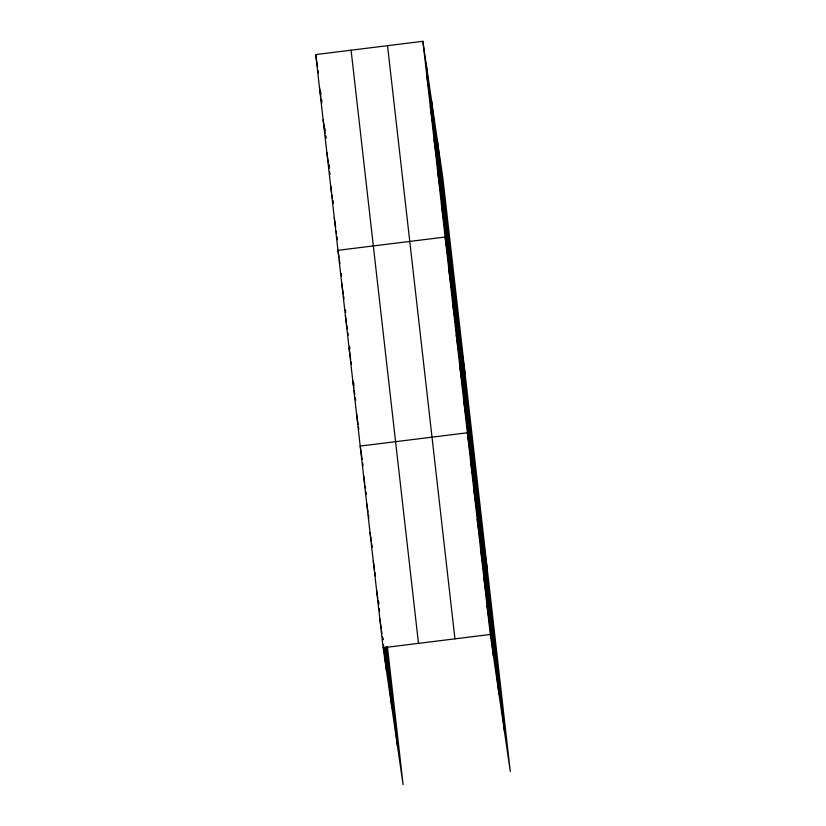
<?xml version="1.0" encoding="UTF-8"?>
<svg xmlns="http://www.w3.org/2000/svg" width="826" height="826" viewBox="0 0 826 826"><rect width="100%" height="100%" fill="white"/><g stroke="black" fill="none" stroke-linecap="round" stroke-linejoin="round"><path stroke-width="1.24" d="M387.446 646.913L403.109 784.7L383.119 647.739L315.728 54.578L422.891 41.3L442.881 178.261L510.272 771.422L490.293 634.461L422.891 41.3M383.119 647.739L490.293 634.461M426.598 73.927L429.809 95.93M430.305 106.544L433.516 128.557M434.011 139.171L437.222 161.184M437.718 171.798L440.929 193.8M441.425 204.414L444.636 226.427M465.121 374.002L445.131 237.041L337.968 250.319L339.042 257.66M448.838 269.668L452.049 291.671M452.545 302.295L455.756 324.298M456.251 334.912L459.462 356.925M459.958 367.539L463.169 389.542M463.665 400.166L466.876 422.169M487.361 569.744L467.371 432.783L360.208 446.061L362.17 459.514M470.655 461.6L473.856 483.602M473.928 490.407L477.139 512.419M477.201 519.224L480.412 541.226M480.474 548.03L483.685 570.033M483.747 576.837L486.958 598.85M487.02 605.654L490.231 627.657M315.728 54.578L317.514 66.803M318.051 70.468L318.402 72.915M319.435 87.205L320.86 96.983M321.221 99.43L321.758 103.095M323.142 119.822L325.103 133.275M325.465 135.722L325.816 138.159M326.848 152.449L328.273 162.226M328.634 164.673L329.171 168.339M329.698 172.014L330.059 174.451M330.555 185.076L331.629 192.406M331.98 194.853L332.517 198.519M332.878 200.966L333.229 203.413M334.262 217.692L335.686 227.48M336.223 231.146L336.585 233.593M337.111 237.258L337.473 239.705L337.184 237.196M339.393 260.097L339.93 263.773M341.675 282.946L343.286 293.942M343.637 296.389L343.998 298.836M345.382 315.563L346.455 322.904M346.806 325.351L347.343 329.016M347.88 332.682L348.231 335.129M349.088 348.19L350.699 359.196M351.05 361.643L351.411 364.09M352.795 380.817L353.869 388.148M354.22 390.595L354.757 394.26M355.294 397.936L355.655 400.373M356.502 413.444L358.112 424.44M358.463 426.887L358.825 429.334M362.707 463.18L363.068 465.627M363.481 474.878L364.731 483.437M365.092 485.874L365.443 488.321M365.98 491.986L366.341 494.433M366.754 503.684L368.004 512.244M368.365 514.691L368.902 518.356M370.027 532.491L371.277 541.051M371.638 543.498L372.175 547.163M373.3 561.308L374.55 569.868M374.911 572.315L375.448 575.98M376.573 590.115L377.823 598.674M378.184 601.122L378.721 604.787M379.258 608.452L379.609 610.899M379.846 618.932L381.282 628.71M381.633 631.157L381.994 633.604M382.531 637.269L382.882 639.716M437.346 140.327L504.738 733.488M431.637 101.247L499.038 694.408M426.102 63.303L493.504 656.474M387.528 45.678L454.93 638.839M351.091 50.2L418.493 643.361M386.186 646.552L397.574 746.766M385.04 647.553L391.865 707.675M320.653 91.645L320.932 94.154M321.5 99.172L321.789 101.681M324.783 128.03L325.072 130.539M325.64 135.557L325.929 138.066M328.924 164.415L329.202 166.924M333.054 200.801L333.343 203.32M341.324 273.582L341.603 276.09M345.454 309.967L345.743 312.476M349.594 346.362L349.873 348.871M353.724 382.748L354.013 385.257M378.504 600.853L378.793 603.352M382.634 637.176L382.923 639.685M383.491 644.693L386.331 669.741"/></g></svg>
